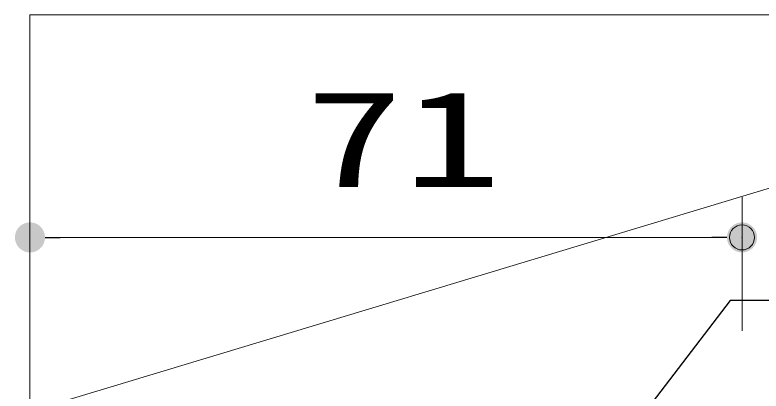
# Model space of a CAD drawing. Units: millimetres, scale not verified. Extents: x -1306 to 1306, y -607 to 607.
# Drawn here: x -265.3 to -190.9, y -223.5 to -186 of the extents above; entities that cross this region are included whole.
import ezdxf
from ezdxf.enums import TextEntityAlignment as Align

# ---------------------------------------------------------------- set-up
doc = ezdxf.new("R2010")
doc.units = ezdxf.units.MM
doc.header["$LTSCALE"] = 5
doc.header["$PDMODE"] = 32
doc.header["$PDSIZE"] = 2.5
for name, color, linetype, lineweight in [('0-1_線(黄)', 2, 'Continuous', 15), ('0-D_線(白)', 7, 'Continuous', 30), ('1-1_寸法線', 3, 'Continuous', 13), ('1-4_DEFPOINTS', 7, 'Continuous', 5), ('1-5_0', 3, 'Continuous', 25)]:
    doc.layers.add(name, color=color, linetype=linetype, lineweight=lineweight)
doc.styles.add('ＭＳ ゴシック', font='')
doc.styles.get('ＭＳ ゴシック').set_extended_font_data('MS Gothic')

# ---------------------------------------------------------------- blocks, each defined once
blk = doc.blocks.new('_DOT')
at = {"layer": '1-5_0'}
blk.add_line((-2.5, 0), (-5, 0), dxfattribs=at)
for points in [[(0, 0), (-0.468, 2.456), (-0.157, 2.495)], [(0, 0), (-0.157, 2.495), (0.157, 2.495)], [(0, 0), (0.157, 2.495), (0.468, 2.456)], [(0, 0), (-2.191, 1.204), (-2.023, 1.469)], [(0, 0), (-2.023, 1.469), (-1.822, 1.711)], [(0, 0), (-1.822, 1.711), (-1.594, 1.926)], [(0, 0), (-1.594, 1.926), (-1.34, 2.111)], [(0, 0), (-1.34, 2.111), (-1.064, 2.262)], [(0, 0), (-1.064, 2.262), (-0.773, 2.378)], [(0, 0), (-0.773, 2.378), (-0.468, 2.456)], [(0, 0), (0.468, 2.456), (0.773, 2.378)], [(0, 0), (0.773, 2.378), (1.064, 2.262)], [(0, 0), (1.064, 2.262), (1.34, 2.111)], [(0, 0), (1.34, 2.111), (1.594, 1.926)], [(0, 0), (1.594, 1.926), (1.822, 1.711)], [(0, 0), (1.822, 1.711), (2.023, 1.469)], [(0, 0), (2.023, 1.469), (2.191, 1.204)], [(0, 0), (-2.5, 0), (-2.48, 0.313)], [(0, 0), (-2.48, -0.313), (-2.5, 0)], [(0, 0), (-2.48, 0.313), (-2.421, 0.622)], [(0, 0), (-2.421, -0.622), (-2.48, -0.313)], [(0, 0), (-2.421, 0.622), (-2.324, 0.92)], [(0, 0), (-2.324, -0.92), (-2.421, -0.622)], [(0, 0), (-2.324, 0.92), (-2.191, 1.204)], [(0, 0), (-2.191, -1.204), (-2.324, -0.92)], [(0, 0), (-2.023, -1.469), (-2.191, -1.204)], [(0, 0), (-1.822, -1.711), (-2.023, -1.469)], [(0, 0), (-1.594, -1.926), (-1.822, -1.711)], [(0, 0), (-1.34, -2.111), (-1.594, -1.926)], [(0, 0), (-1.064, -2.262), (-1.34, -2.111)], [(0, 0), (-0.773, -2.378), (-1.064, -2.262)], [(0, 0), (-0.468, -2.456), (-0.773, -2.378)], [(0, 0), (-0.157, -2.495), (-0.468, -2.456)], [(0, 0), (0.157, -2.495), (-0.157, -2.495)], [(0, 0), (2.191, 1.204), (2.324, 0.92)], [(0, 0), (2.324, 0.92), (2.421, 0.622)], [(0, 0), (2.421, 0.622), (2.48, 0.313)], [(0, 0), (2.48, 0.313), (2.5, 0)], [(0, 0), (0.468, -2.456), (0.157, -2.495)], [(0, 0), (0.773, -2.378), (0.468, -2.456)], [(0, 0), (1.064, -2.262), (0.773, -2.378)], [(0, 0), (1.34, -2.111), (1.064, -2.262)], [(0, 0), (1.594, -1.926), (1.34, -2.111)], [(0, 0), (1.822, -1.711), (1.594, -1.926)], [(0, 0), (2.023, -1.469), (1.822, -1.711)], [(0, 0), (2.191, -1.204), (2.023, -1.469)], [(0, 0), (2.324, -0.92), (2.191, -1.204)], [(0, 0), (2.421, -0.622), (2.324, -0.92)], [(0, 0), (2.48, -0.313), (2.421, -0.622)], [(0, 0), (2.5, 0), (2.48, -0.313)]]:
    blk.add_solid(points, dxfattribs=at)

msp = doc.modelspace()

# ---------------------------------------------------------------- linework, layer by layer
at = {"layer": '0-1_線(黄)'}
for p, q in [((-263.787, -225.536), (-132.787, -186.036)), ((-263.787, -186.036), (-132.787, -186.036)), ((-263.787, -225.536), (-263.787, -186.036))]:
    msp.add_line(p, q, dxfattribs=at)
at = {"layer": '0-D_線(白)'}
msp.add_lwpolyline([(-101.617, -214.507), (-193.976, -214.507), (-204.329, -228.073)], dxfattribs=at)
at = {"layer": '1-1_寸法線'}
for p, q in [((-263.787, -217.536), (-263.787, -204.214)), ((-192.787, -217.536), (-192.787, -204.214)), ((-260.787, -208.214), (-195.787, -208.214))]:
    msp.add_line(p, q, dxfattribs=at)
at = {"layer": '1-4_DEFPOINTS'}
msp.add_point((-192.787, -208.214), dxfattribs=at)

# ---------------------------------------------------------------- block references
at = {"layer": '1-1_寸法線', "xscale": 0.6, "yscale": 0.6, "rotation": 180}
msp.add_blockref('_DOT', (-263.787, -208.214), dxfattribs=at)
at = {"layer": '1-1_寸法線', "xscale": 0.6, "yscale": 0.6}
msp.add_blockref('_DOT', (-192.787, -208.214), dxfattribs=at)

# ---------------------------------------------------------------- texts
at = {"layer": '1-1_寸法線', "style": 'ＭＳ ゴシック', "width": 1.5}
msp.add_text('71', height=9.604, dxfattribs=at).set_placement((-236.382, -206.064), align=Align.BOTTOM_LEFT)

doc.saveas('drawing.dxf')
